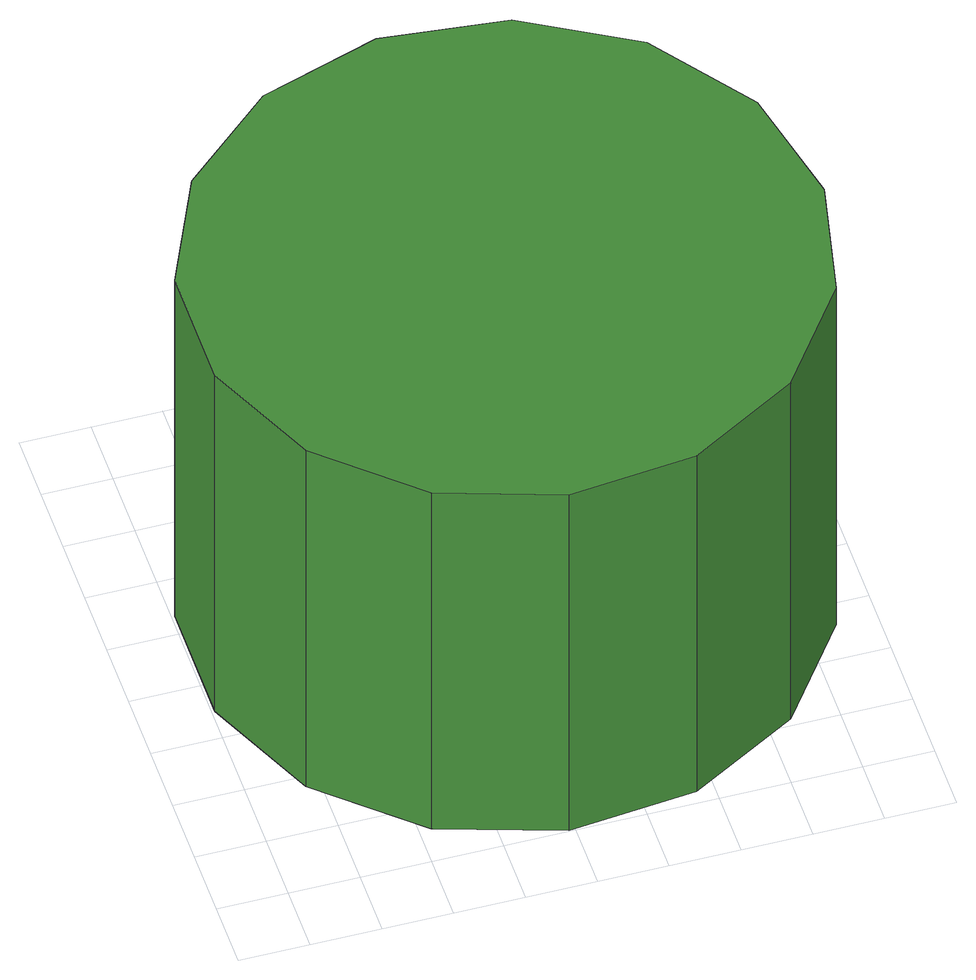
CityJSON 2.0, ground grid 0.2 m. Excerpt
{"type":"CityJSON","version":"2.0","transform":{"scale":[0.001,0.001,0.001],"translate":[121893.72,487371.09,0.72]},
"CityObjects":{
"tree1":{"type":"SolitaryVegetationObject","attributes":{"function":"something"},"geometry":[{"type":"MultiSurface","lod":"1","boundaries":[[[0,1,2,3,4,5,6,7,8,9,10,11,12,13,14]],[[15,16,17,18,19,20,21,22,23,24,25,26,27,28,29]],[[0,29,28,1]],[[1,28,27,2]],[[2,27,26,3]],[[3,26,25,4]],[[4,25,24,5]],[[5,24,23,6]],[[6,23,22,7]],[[7,22,21,8]],[[8,21,20,9]],[[9,20,19,10]],[[10,19,18,11]],[[11,18,17,12]],[[12,17,16,13]],[[13,16,15,14]],[[14,15,29,0]]]}]}
},
"vertices":[
[1761,883,1295],[1685,1243,1295],[1468,1541,1295],[1149,1725,1295],[783,1764,1295],[433,1650,1295],[159,1404,1295],[9,1067,1295],[9,699,1295],[159,363,1295],[433,116,1295],[783,2,1295],[1149,41,1295],[1468,225,1295],[1685,523,1295],[1685,523,5],[1468,225,5],[1149,41,5],[783,2,5],[433,116,5],[159,363,5],[9,699,5],[9,1067,5],[159,1404,5],[433,1650,5],[783,1764,5],[1149,1725,5],[1468,1541,5],[1685,1243,5],[1761,883,5]
]}
